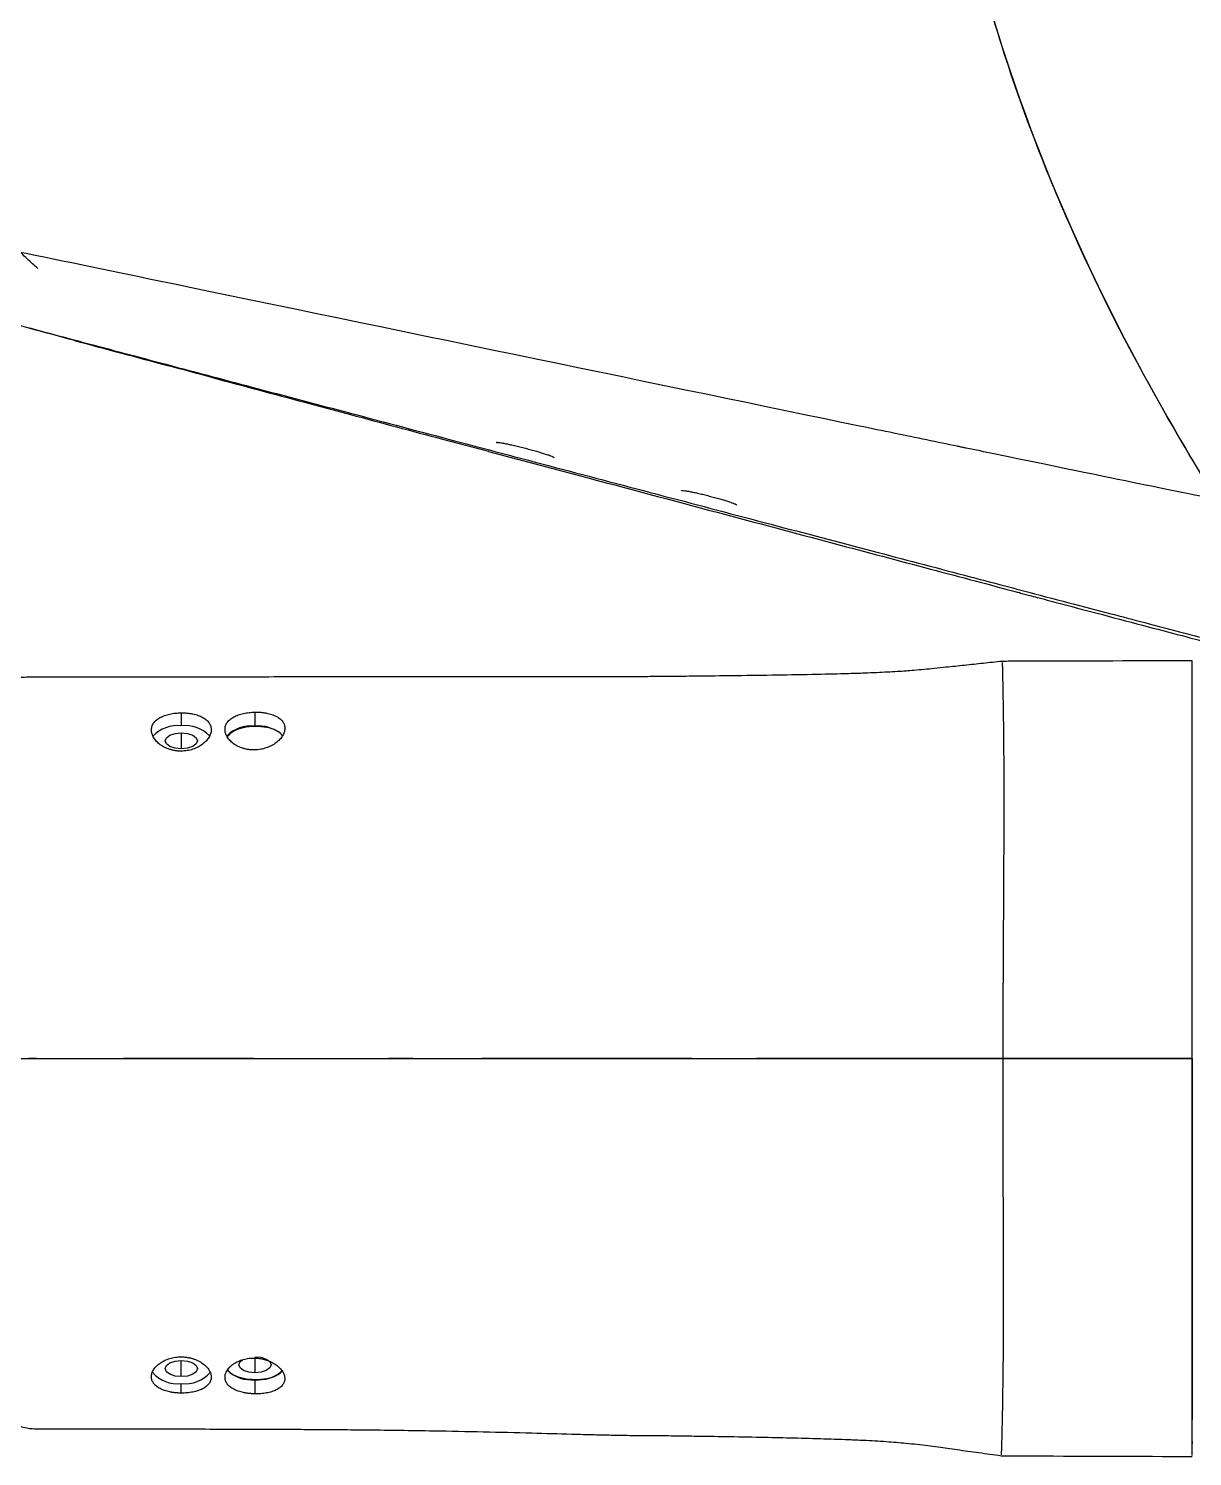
# Model space of a CAD drawing. Header units: millimetres. Extents: x 0 to 1189, y 0 to 841.
# Drawn here: x 732.7 to 796, y 205 to 282.6 of the extents above; entities that cross this region are included whole.
import ezdxf

# ---------------------------------------------------------------- set-up
doc = ezdxf.new("R2010")
doc.units = ezdxf.units.MM

msp = doc.modelspace()

# ---------------------------------------------------------------- linework, layer by layer
at = {"color": 7, "linetype": 'Continuous', "lineweight": 25}
for p, q in [((735.241, 265.666), (735.241, 265.678)), ((742.741, 263.65), (742.741, 263.66)), ((747.741, 262.319), (750.241, 261.65)), ((750.241, 261.641), (750.241, 261.65)), ((755.241, 260.313), (757.741, 259.645)), ((795.975, 246.603), (795.975, 247.603)), ((746.539, 244.181), (746.455, 244.274)), ((753.65, 226.637), (752.3, 226.637)), ((752.475, 226.637), (753.475, 226.637)), ((772.511, 226.637), (773.511, 226.637)), ((795.974, 226.637), (787.373, 226.637)), ((795.974, 226.637), (795.974, 225.637)), ((795.975, 226.637), (795.975, 225.637)), ((795.975, 225.637), (795.974, 225.637)), ((795.975, 205.834), (795.975, 205.727))]:
    msp.add_line(p, q, dxfattribs=at)
at = {"color": 8, "linetype": 'Continuous', "lineweight": 25}
for p, q in [((741.043, 245.431), (741.043, 244.725)), ((745.043, 245.47), (745.043, 244.713)), ((741.043, 244.35), (741.043, 243.475)), ((745.043, 210.365), (745.043, 209.564)), ((741.043, 209.354), (741.043, 210.229)), ((741.043, 208.46), (741.043, 208.979)), ((745.043, 209.189), (745.043, 208.42))]:
    msp.add_line(p, q, dxfattribs=at)
at = {"color": 7, "linetype": 'Continuous', "lineweight": 25, "flags": 128}
for points in [[(757.741, 259.637), (760.541, 258.89), (762.741, 258.303)], [(741.043, 243.475), (740.708, 243.509), (740.424, 243.604), (740.234, 243.745), (740.168, 243.913), (740.234, 244.08), (740.424, 244.222), (740.708, 244.317), (741.043, 244.35)], [(741.043, 244.35), (741.377, 244.317), (741.661, 244.222), (741.851, 244.08), (741.918, 243.913), (741.851, 243.745), (741.661, 243.604), (741.377, 243.509), (741.043, 243.475)], [(745.043, 210.439), (745.377, 210.405), (745.661, 210.311), (745.851, 210.169), (745.918, 210.001), (745.851, 209.834), (745.661, 209.692), (745.377, 209.597), (745.043, 209.564)], [(741.043, 209.354), (740.708, 209.387), (740.424, 209.482), (740.234, 209.624), (740.168, 209.791), (740.234, 209.958), (740.424, 210.1), (740.708, 210.195), (741.043, 210.229)], [(741.043, 210.229), (741.377, 210.195), (741.661, 210.1), (741.851, 209.958), (741.918, 209.791), (741.851, 209.624), (741.661, 209.482), (741.377, 209.387), (741.043, 209.354)], [(745.043, 209.564), (744.708, 209.597), (744.424, 209.692), (744.234, 209.834), (744.168, 210.001), (744.234, 210.169), (744.361, 210.276)]]:
    msp.add_lwpolyline(points, dxfattribs=at)
at = {"color": 7, "linetype": 'Continuous', "lineweight": 25}
for centre, radius, start, end in [((740.835, 242.893), 1.844, 83.53247, 136.61672), ((741.244, 242.858), 1.879, 44.89382, 96.15515), ((744.838, 242.862), 1.862, 83.69742, 135.82207), ((745.214, 242.68), 2.04, 51.69704, 94.81385), ((740.823, 210.746), 1.781, 220.48542, 277.0801), ((741.262, 210.749), 1.784, 262.9486, 319.38056), ((744.85, 211.103), 1.924, 226.88526, 275.75107), ((745.227, 211.149), 1.969, 264.62479, 311.22009)]:
    msp.add_arc(centre, radius, start, end, dxfattribs=at)
for points, knots in [([(797.257, 373.85), (794.671, 369.52), (789.018, 360.272), (784.881, 346.898), (783.798, 342.648), (783.464, 341.191), (782.859, 338.202), (781.496, 330.548), (780.406, 315.452), (781.496, 300.357), (782.859, 292.702), (783.464, 289.713), (783.798, 288.257), (784.881, 284.007), (789.018, 270.632), (794.671, 261.384), (797.257, 257.054)], [0, 0, 0, 0, 0.25, 0.3125, 0.3125, 0.34375, 0.34375, 0.375, 0.5, 0.625, 0.65625, 0.65625, 0.6875, 0.6875, 0.75, 1, 1, 1, 1]), ([(797.257, 373.85), (794.671, 369.52), (789.018, 360.272), (784.881, 346.898), (783.798, 342.648), (783.464, 341.191), (782.859, 338.202), (781.496, 330.548), (780.406, 315.452), (781.496, 300.357), (782.859, 292.702), (783.464, 289.713), (783.798, 288.257), (784.881, 284.007), (789.018, 270.632), (794.671, 261.384), (797.257, 257.054)], [0, 0, 0, 0, 0.25, 0.3125, 0.3125, 0.34375, 0.34375, 0.375, 0.5, 0.625, 0.65625, 0.65625, 0.6875, 0.6875, 0.75, 1, 1, 1, 1]), ([(797.257, 257.054), (795.293, 260.342), (790.673, 267.928), (785.692, 280.931), (784.003, 287.341), (783.016, 291.794), (782.592, 294.112), (782.237, 296.494)], [0, 0, 0, 0, 0.5, 0.75, 0.875, 0.875, 1, 1, 1, 1]), ([(797.257, 257.054), (797.179, 257.059), (797.061, 257.065), (789.298, 258.661), (784.715, 259.608), (783.915, 259.773), (783.604, 259.837), (783.554, 259.847), (783.534, 259.852), (783.529, 259.853), (783.525, 259.853), (783.519, 259.855), (783.48, 259.863), (783.376, 259.884), (782.745, 260.015), (781.011, 260.373), (769.416, 262.771), (749.863, 266.823), (734.277, 270.048), (730.572, 270.814), (728.247, 271.295), (727.16, 271.519), (722.082, 272.57), (719.157, 273.182), (715.98, 273.926), (715.122, 274.146), (713.727, 274.553), (713.189, 274.74), (712.56, 275.002), (712.379, 275.087), (712.067, 275.251), (711.935, 275.331), (711.712, 275.482), (711.619, 275.555), (711.471, 275.684), (711.415, 275.739), (711.38, 275.777)], [0, 0, 0, 0, 0.125, 0.1875, 0.195313, 0.199219, 0.199707, 0.199951, 0.199951, 0.200012, 0.200012, 0.200073, 0.200195, 0.201172, 0.203125, 0.21875, 0.25, 0.5, 0.5625, 0.59375, 0.59375, 0.625, 0.625, 0.75, 0.75, 0.8125, 0.8125, 0.875, 0.875, 0.90625, 0.90625, 0.9375, 0.9375, 0.96875, 0.96875, 1, 1, 1, 1]), ([(710.25, 274.645), (710.502, 274.246), (711.02, 273.424), (712.445, 272.449), (714.362, 271.605), (716.41, 270.908), (718.451, 270.28), (720.36, 269.725), (722.534, 269.115), (725.063, 268.422), (728.047, 267.617), (731.537, 266.683), (735.548, 265.613), (740.056, 264.414), (745.009, 263.1), (750.337, 261.689), (755.954, 260.203), (761.753, 258.671), (767.608, 257.125), (773.332, 255.616), (778.76, 254.185), (782.733, 253.138), (785.464, 252.419), (787.352, 251.922), (789.48, 251.364), (791.661, 250.792), (793.75, 250.245), (795.682, 249.74), (797.406, 249.291), (798.686, 248.959), (799.587, 248.728), (800.173, 248.58), (800.499, 248.501), (800.653, 248.466), (800.731, 248.45), (800.765, 248.446), (800.784, 248.444)], [0, 0, 0, 0, 0.016183, 0.03333, 0.055031, 0.082931, 0.101773, 0.122606, 0.145787, 0.173138, 0.205445, 0.243433, 0.287275, 0.33658, 0.390782, 0.449136, 0.5107, 0.574325, 0.638629, 0.701989, 0.761349, 0.815954, 0.831773, 0.850567, 0.877613, 0.901298, 0.921799, 0.945815, 0.964364, 0.978073, 0.987622, 0.993746, 0.997243, 0.998281, 0.999006, 1, 1, 1, 1]), ([(733.253, 269.584), (733.057, 269.755), (732.64, 270.119), (732.035, 270.719), (731.621, 271.139), (731.414, 271.349)], [0, 0, 0, 0, 0.309149, 0.654537, 1, 1, 1, 1]), ([(758.15, 260.121), (758.15, 260.123), (758.151, 260.126), (758.157, 260.129), (758.167, 260.132), (758.186, 260.133), (758.219, 260.133), (758.292, 260.127), (758.42, 260.108), (758.623, 260.071), (758.869, 260.02), (759.146, 259.958), (759.444, 259.887), (759.749, 259.809), (760.053, 259.728), (760.342, 259.647), (760.61, 259.568), (760.846, 259.494), (761.042, 259.427), (761.163, 259.381), (761.233, 259.35), (761.271, 259.331), (761.295, 259.314), (761.298, 259.307), (761.3, 259.303)], [0, 0, 0, 0, 0.015935, 0.031817, 0.047691, 0.063602, 0.095235, 0.126865, 0.189258, 0.251646, 0.31459, 0.377222, 0.439716, 0.502526, 0.564911, 0.626919, 0.688947, 0.751435, 0.813785, 0.875582, 0.906566, 0.937445, 0.968742, 1, 1, 1, 1]), ([(757.741, 259.637), (757.741, 259.638), (757.741, 259.64), (757.741, 259.644), (757.741, 259.645)], [0, 0, 0, 0, 0.501984, 1, 1, 1, 1]), ([(762.741, 258.31), (765.216, 257.65), (769.812, 256.424), (776.152, 254.736), (780.825, 253.493), (784.121, 252.618), (785.673, 252.206), (786.417, 252.008)], [0, 0, 0, 0, 0.3136505, 0.5823816, 0.8033827, 0.9057435, 1, 1, 1, 1]), ([(768.225, 257.504), (768.225, 257.506), (768.226, 257.509), (768.232, 257.513), (768.241, 257.515), (768.258, 257.517), (768.289, 257.517), (768.357, 257.512), (768.476, 257.497), (768.669, 257.463), (768.901, 257.415), (769.164, 257.357), (769.445, 257.29), (769.737, 257.216), (770.027, 257.139), (770.305, 257.061), (770.562, 256.984), (770.789, 256.912), (770.976, 256.848), (771.094, 256.802), (771.161, 256.772), (771.197, 256.752), (771.22, 256.736), (771.223, 256.729), (771.225, 256.725)], [0, 0, 0, 0, 0.015756, 0.031455, 0.04714, 0.062856, 0.093887, 0.124916, 0.186905, 0.249643, 0.312447, 0.374687, 0.436963, 0.499736, 0.562491, 0.624849, 0.687216, 0.750032, 0.812742, 0.874891, 0.906055, 0.9371, 0.968573, 1, 1, 1, 1]), ([(786.417, 252.008), (786.449, 252), (786.578, 251.965), (786.801, 251.906), (787.043, 251.842), (787.329, 251.766), (787.714, 251.664), (788.236, 251.526), (789.383, 251.222), (791.167, 250.749), (793.46, 250.143), (795.404, 249.631), (796.867, 249.247), (797.804, 249.002), (798.488, 248.825), (798.969, 248.701), (799.407, 248.588), (799.79, 248.491), (800.11, 248.411), (800.362, 248.349), (800.547, 248.306), (800.672, 248.28), (800.749, 248.266), (800.786, 248.264), (800.8, 248.263)], [0, 0, 0, 0, 0.0067208, 0.0268201, 0.0466245, 0.0572804, 0.0865279, 0.1269125, 0.1663347, 0.3259482, 0.4994, 0.6451751, 0.7315775, 0.8047886, 0.8405702, 0.8742876, 0.9049609, 0.9317614, 0.9540711, 0.9715478, 0.9841951, 0.9924372, 0.9972011, 1, 1, 1, 1]), ([(785.639, 248.226), (785.3, 248.19), (784.623, 248.118), (783.611, 248.011), (782.721, 247.917), (781.995, 247.841), (781.415, 247.783), (780.905, 247.738), (780.412, 247.7), (779.935, 247.669), (779.404, 247.639), (778.811, 247.61), (778.11, 247.582), (777.032, 247.547), (775.441, 247.51), (773.411, 247.474), (771.325, 247.446), (769.507, 247.425), (768.114, 247.411), (767.168, 247.402), (766.55, 247.397), (766.11, 247.396), (765.679, 247.395), (765.101, 247.393), (764.248, 247.392), (763, 247.39), (761.289, 247.388), (759.071, 247.386), (756.369, 247.384), (753.23, 247.382), (749.752, 247.38), (746.577, 247.379), (743.872, 247.378), (741.76, 247.377), (739.837, 247.377), (738.357, 247.376), (737.132, 247.375), (736.162, 247.375), (735.13, 247.374), (734.288, 247.373), (733.619, 247.371), (733.186, 247.369), (732.807, 247.367), (732.332, 247.355), (731.573, 247.331), (730.951, 247.31), (730.559, 247.297)], [0, 0, 0, 0, 0.018486, 0.036908, 0.05526, 0.06699, 0.076554, 0.087011, 0.094821, 0.103433, 0.113004, 0.123688, 0.135637, 0.151101, 0.182176, 0.221919, 0.261109, 0.295292, 0.320439, 0.336652, 0.346623, 0.354014, 0.360728, 0.370302, 0.385687, 0.407612, 0.439029, 0.480036, 0.529691, 0.587104, 0.651278, 0.718647, 0.759365, 0.797942, 0.833113, 0.863624, 0.878141, 0.899575, 0.916263, 0.934182, 0.945497, 0.952705, 0.958837, 0.966263, 0.978744, 1, 1, 1, 1]), ([(795.974, 248.257), (793.108, 248.251), (789.909, 248.244), (786.538, 248.233), (785.992, 248.231), (785.757, 248.229), (785.687, 248.228), (785.656, 248.227), (785.646, 248.227), (785.641, 248.226), (785.64, 248.226), (785.639, 248.226)], [0, 0, 0, 0, 0.832102, 0.928561, 0.978316, 0.990546, 0.996938, 0.998553, 0.999439, 0.999839, 1, 1, 1, 1]), ([(785.657, 248.173), (785.657, 248.173), (785.656, 248.175), (785.671, 247.608), (785.692, 246.593), (785.716, 245.138), (785.735, 243.299), (785.744, 241.102), (785.739, 238.593), (785.726, 235.834), (785.71, 232.882), (785.693, 229.797), (785.688, 227.687), (785.685, 226.637)], [0, 0, 0, 0, 0.062383, 0.154372, 0.247097, 0.340631, 0.434899, 0.529793, 0.62505, 0.720079, 0.814349, 0.907591, 1, 1, 1, 1]), ([(795.975, 226.637), (795.975, 227.751), (795.976, 229.991), (795.976, 233.255), (795.976, 236.361), (795.977, 239.241), (795.977, 241.827), (795.976, 244.049), (795.976, 245.86), (795.975, 247.202), (795.974, 248.085), (795.974, 248.199), (795.974, 248.256)], [0, 0, 0, 0, 0.098196, 0.197438, 0.297979, 0.399484, 0.5013, 0.602766, 0.703536, 0.803359, 0.902157, 1, 1, 1, 1]), ([(741.043, 243.351), (741.012, 243.351), (740.951, 243.351), (740.86, 243.356), (740.77, 243.366), (740.681, 243.379), (740.593, 243.396), (740.506, 243.417), (740.351, 243.462), (740.138, 243.547), (739.893, 243.697), (739.69, 243.874), (739.538, 244.072), (739.441, 244.279), (739.407, 244.488), (739.435, 244.688), (739.525, 244.873), (739.673, 245.038), (739.877, 245.177), (740.125, 245.289), (740.363, 245.356), (740.566, 245.395), (740.722, 245.415), (740.881, 245.428), (740.989, 245.43), (741.043, 245.431)], [0, 0, 0, 0, 0.017877, 0.0356124, 0.0532682, 0.0709069, 0.0885909, 0.1063819, 0.1243393, 0.1859328, 0.2475848, 0.3107491, 0.3734191, 0.4366852, 0.4994297, 0.5619329, 0.6244413, 0.6866704, 0.7493448, 0.8118758, 0.8746136, 0.9061258, 0.9373174, 0.968504, 1, 1, 1, 1]), ([(741.043, 245.431), (741.073, 245.431), (741.135, 245.431), (741.227, 245.427), (741.318, 245.421), (741.408, 245.413), (741.496, 245.401), (741.584, 245.387), (741.742, 245.357), (741.96, 245.298), (742.208, 245.189), (742.411, 245.052), (742.56, 244.89), (742.651, 244.706), (742.678, 244.507), (742.644, 244.298), (742.547, 244.091), (742.395, 243.891), (742.191, 243.712), (741.947, 243.56), (741.714, 243.463), (741.515, 243.407), (741.36, 243.375), (741.202, 243.355), (741.096, 243.352), (741.043, 243.351)], [0, 0, 0, 0, 0.0180149, 0.0359071, 0.053729, 0.0715338, 0.0893757, 0.1073086, 0.1253865, 0.1878314, 0.2506226, 0.3128379, 0.3754652, 0.4377271, 0.5004277, 0.5632777, 0.6262815, 0.6893056, 0.7520792, 0.8140868, 0.8755824, 0.9069395, 0.9379261, 0.9688443, 1, 1, 1, 1]), ([(745.043, 243.415), (745.011, 243.415), (744.949, 243.414), (744.857, 243.418), (744.765, 243.426), (744.675, 243.438), (744.586, 243.453), (744.498, 243.473), (744.339, 243.517), (744.121, 243.601), (743.875, 243.75), (743.675, 243.926), (743.528, 244.121), (743.437, 244.325), (743.408, 244.53), (743.438, 244.727), (743.532, 244.909), (743.681, 245.072), (743.885, 245.21), (744.132, 245.322), (744.369, 245.389), (744.569, 245.429), (744.724, 245.45), (744.882, 245.465), (744.989, 245.468), (745.043, 245.47)], [0, 0, 0, 0, 0.018197, 0.036241, 0.054197, 0.07213, 0.090105, 0.108188, 0.126441, 0.18956, 0.252931, 0.315611, 0.378184, 0.440749, 0.503059, 0.565165, 0.627111, 0.689113, 0.751196, 0.813342, 0.87552, 0.906797, 0.937765, 0.968732, 1, 1, 1, 1]), ([(745.043, 245.47), (745.074, 245.47), (745.136, 245.47), (745.229, 245.468), (745.32, 245.463), (745.411, 245.455), (745.5, 245.445), (745.589, 245.432), (745.748, 245.404), (745.967, 245.347), (746.215, 245.242), (746.418, 245.11), (746.564, 244.952), (746.653, 244.773), (746.677, 244.578), (746.642, 244.375), (746.545, 244.171), (746.393, 243.974), (746.191, 243.795), (745.947, 243.641), (745.713, 243.54), (745.514, 243.48), (745.36, 243.446), (745.202, 243.423), (745.096, 243.418), (745.043, 243.415)], [0, 0, 0, 0, 0.018201, 0.036264, 0.054245, 0.072203, 0.090196, 0.108283, 0.126521, 0.189614, 0.252847, 0.31512, 0.377526, 0.439805, 0.502393, 0.564501, 0.626896, 0.68918, 0.751523, 0.813726, 0.875592, 0.906971, 0.937956, 0.96886, 1, 1, 1, 1]), ([(745.043, 244.693), (744.829, 244.678), (744.403, 244.648), (743.949, 244.475), (743.676, 244.289), (743.584, 244.175), (743.54, 244.119)], [0, 0, 0, 0, 0.332253, 0.664489, 0.836964, 1, 1, 1, 1]), ([(746.288, 244.404), (746.261, 244.424), (746.104, 244.534), (745.685, 244.664), (745.257, 244.683), (745.043, 244.693)], [0, 0, 0, 0, 0.095252, 0.547621, 1, 1, 1, 1]), ([(730.025, 226.637), (730.263, 226.637), (730.697, 226.637), (731.296, 226.637), (731.779, 226.637), (732.167, 226.637), (732.484, 226.637), (732.72, 226.637), (732.921, 226.637), (733.029, 226.637), (733.101, 226.637)], [0, 0, 0, 0, 0.240852, 0.441234, 0.602283, 0.721389, 0.820266, 0.903114, 0.936228, 1, 1, 1, 1]), ([(730.025, 226.637), (730.232, 226.637), (730.612, 226.637), (731.133, 226.637), (731.599, 226.637), (732.009, 226.637), (732.356, 226.637), (732.621, 226.637), (732.803, 226.637), (732.962, 226.637), (733.049, 226.637), (733.101, 226.637)], [0, 0, 0, 0, 0.210179, 0.385213, 0.525135, 0.676126, 0.789877, 0.85838, 0.921797, 0.953734, 1, 1, 1, 1]), ([(733.17, 226.637), (733.114, 226.637), (733.051, 226.637), (732.947, 226.637), (732.893, 226.637), (732.835, 226.637), (732.795, 226.637), (732.774, 226.637), (732.755, 226.637)], [0, 0, 0, 0, 0.5, 0.5, 0.75, 0.875, 0.875, 1, 1, 1, 1]), ([(733.101, 226.637), (733.181, 226.637), (733.41, 226.637), (734.024, 226.637), (735.522, 226.637), (736.886, 226.637), (737.865, 226.637), (737.879, 226.637)], [0, 0, 0, 0, 0.050269, 0.143499, 0.38564, 0.990849, 1, 1, 1, 1]), ([(733.101, 226.637), (733.155, 226.637), (733.323, 226.637), (733.667, 226.637), (734.195, 226.637), (734.907, 226.637), (735.803, 226.637), (736.645, 226.637), (737.357, 226.637), (737.709, 226.637), (737.879, 226.637)], [0, 0, 0, 0, 0.033963, 0.105678, 0.216031, 0.365025, 0.55266, 0.778938, 0.893493, 1, 1, 1, 1]), ([(737.879, 226.637), (738.417, 226.637), (739.482, 226.637), (741.024, 226.637), (742.427, 226.637), (743.973, 226.637), (745.746, 226.637), (747.835, 226.638), (749.962, 226.638), (752.066, 226.638), (754.091, 226.638), (756.005, 226.637), (757.784, 226.637), (759.376, 226.637), (760.745, 226.637), (761.867, 226.636), (762.771, 226.636), (763.489, 226.637), (764.051, 226.637), (764.585, 226.637), (765.086, 226.637), (765.559, 226.638), (765.919, 226.639), (766.251, 226.64), (766.653, 226.64), (767.232, 226.639), (768.057, 226.637), (769.515, 226.637), (771.5, 226.637), (773.89, 226.637), (775.871, 226.637), (777.047, 226.637), (777.452, 226.637)], [0, 0, 0, 0, 0.04002, 0.07931, 0.114763, 0.144449, 0.194421, 0.246814, 0.300327, 0.353508, 0.40505, 0.4544, 0.501042, 0.544277, 0.580761, 0.610779, 0.634708, 0.653312, 0.667693, 0.67879, 0.694743, 0.705901, 0.714173, 0.721546, 0.730614, 0.74409, 0.764685, 0.79197, 0.852604, 0.912456, 0.969832, 1, 1, 1, 1]), ([(737.879, 226.637), (738.357, 226.637), (739.166, 226.637), (740.567, 226.637), (742.03, 226.637), (744.467, 226.637), (747.428, 226.637), (750.222, 226.637), (752.085, 226.637), (753.223, 226.637), (754.367, 226.637), (755.516, 226.637), (756.671, 226.637), (757.949, 226.637), (759.435, 226.637), (760.766, 226.637), (761.778, 226.637), (762.329, 226.637), (762.958, 226.637), (763.668, 226.637), (764.403, 226.637), (764.955, 226.637), (765.348, 226.637), (765.756, 226.637), (766.281, 226.637), (767.037, 226.637), (768.064, 226.637), (769.585, 226.637), (771.871, 226.637), (774.596, 226.637), (776.576, 226.637), (777.452, 226.637)], [0, 0, 0, 0, 0.035538, 0.06023, 0.104271, 0.14445, 0.241636, 0.324943, 0.353417, 0.382203, 0.41133, 0.440826, 0.47072, 0.501038, 0.541043, 0.588747, 0.607781, 0.622534, 0.633006, 0.658105, 0.678784, 0.69033, 0.700312, 0.708416, 0.720721, 0.739402, 0.764682, 0.797222, 0.852602, 0.934823, 1, 1, 1, 1]), ([(744.992, 226.637), (743.774, 226.637), (742.614, 226.637), (740.292, 226.637), (739.128, 226.637), (737.904, 226.637)], [0, 0, 0, 0, 0.5, 0.5, 1, 1, 1, 1]), ([(762.589, 226.637), (762.369, 226.637), (762.152, 226.637), (761.717, 226.637), (761.5, 226.637), (760.851, 226.637), (760.42, 226.637), (759.989, 226.637)], [0, 0, 0, 0, 0.25, 0.25, 0.5, 0.5, 1, 1, 1, 1]), ([(764.176, 226.637), (763.913, 226.637), (763.641, 226.637), (763.239, 226.637), (763.105, 226.637), (762.843, 226.637), (762.714, 226.637), (762.589, 226.637)], [0, 0, 0, 0, 0.5, 0.5, 0.75, 0.75, 1, 1, 1, 1]), ([(765.025, 226.637), (764.954, 226.637), (764.881, 226.637), (764.736, 226.637), (764.664, 226.637), (764.45, 226.637), (764.31, 226.637), (764.176, 226.637)], [0, 0, 0, 0, 0.25, 0.25, 0.5, 0.5, 1, 1, 1, 1]), ([(765.95, 226.637), (765.91, 226.637), (765.868, 226.637), (765.789, 226.637), (765.673, 226.637), (765.487, 226.637), (765.339, 226.637), (765.186, 226.637), (765.109, 226.637), (765.025, 226.637)], [0, 0, 0, 0, 0.125, 0.125, 0.25, 0.5, 0.75, 0.75, 1, 1, 1, 1]), ([(782.242, 226.637), (779.733, 226.637), (776.419, 226.637), (773.105, 226.637), (772.3, 226.637)], [0, 0, 0, 0, 0.757247, 1, 1, 1, 1]), ([(777.452, 226.637), (777.933, 226.638), (778.794, 226.64), (779.964, 226.641), (780.868, 226.637), (781.617, 226.635), (782.059, 226.639), (782.285, 226.641)], [0, 0, 0, 0, 0.298223, 0.534759, 0.726032, 0.859307, 1, 1, 1, 1]), ([(777.452, 226.637), (777.834, 226.637), (778.8, 226.637), (780.411, 226.637), (781.64, 226.637), (782.285, 226.637)], [0, 0, 0, 0, 0.237226, 0.599221, 1, 1, 1, 1]), ([(785.793, 226.637), (785.644, 226.637), (785.494, 226.637), (785.196, 226.637), (785.048, 226.637), (784.605, 226.637), (783.719, 226.637), (782.833, 226.637), (782.242, 226.637)], [0, 0, 0, 0, 0.125, 0.125, 0.25, 0.25, 0.5, 1, 1, 1, 1]), ([(782.285, 226.641), (782.82, 226.64), (783.954, 226.637), (785.087, 226.637), (785.686, 226.637)], [0, 0, 0, 0, 0.472274, 1, 1, 1, 1]), ([(782.285, 226.637), (782.406, 226.637), (783.54, 226.637), (784.673, 226.637), (785.686, 226.637)], [0, 0, 0, 0, 0.106847, 1, 1, 1, 1]), ([(785.686, 226.637), (785.685, 225.587), (785.684, 223.479), (785.693, 220.396), (785.704, 217.446), (785.711, 214.689), (785.711, 212.183), (785.698, 209.986), (785.674, 208.148), (785.646, 206.692), (785.62, 205.677), (785.602, 205.112), (785.602, 205.113), (785.602, 205.114)], [0, 0, 0, 0, 0.092541, 0.185889, 0.280257, 0.375391, 0.470773, 0.56582, 0.660261, 0.753975, 0.846878, 0.939037, 1, 1, 1, 1]), ([(785.685, 226.637), (785.703, 226.637), (785.782, 226.637), (785.999, 226.637), (786.444, 226.637), (787.209, 226.638), (788.354, 226.638), (789.878, 226.637), (791.719, 226.637), (793.787, 226.637), (795.231, 226.637), (795.975, 226.637)], [0, 0, 0, 0, 0.00499, 0.023191, 0.063304, 0.134676, 0.246327, 0.397088, 0.578938, 0.783078, 1, 1, 1, 1]), ([(785.686, 226.637), (785.759, 226.637), (786.045, 226.637), (786.682, 226.637), (787.736, 226.637), (789.206, 226.637), (791.092, 226.637), (793.395, 226.637), (795.069, 226.637), (795.975, 226.637)], [0, 0, 0, 0, 0.0214439, 0.0833588, 0.1857448, 0.3286019, 0.5119302, 0.7357295, 1, 1, 1, 1]), ([(795.973, 205.073), (795.973, 205.073), (795.973, 205.071), (795.974, 205.652), (795.974, 206.686), (795.975, 208.163), (795.976, 210.019), (795.976, 212.226), (795.976, 214.735), (795.976, 217.487), (795.976, 220.426), (795.975, 223.495), (795.975, 225.593), (795.975, 226.637)], [0, 0, 0, 0, 0.062627, 0.154748, 0.247714, 0.341576, 0.436182, 0.531305, 0.626585, 0.721433, 0.815349, 0.908118, 1, 1, 1, 1]), ([(795.976, 211.512), (795.976, 210.794), (795.976, 209.361), (795.975, 207.872), (795.975, 207.227), (795.975, 207.009)], [0, 0, 0, 0, 0.398585, 0.796384, 1, 1, 1, 1]), ([(741.043, 208.46), (741.012, 208.461), (740.951, 208.461), (740.86, 208.466), (740.77, 208.472), (740.681, 208.481), (740.594, 208.492), (740.507, 208.506), (740.35, 208.536), (740.134, 208.593), (739.887, 208.697), (739.683, 208.827), (739.533, 208.98), (739.439, 209.153), (739.407, 209.341), (739.436, 209.538), (739.528, 209.734), (739.677, 209.923), (739.88, 210.093), (740.126, 210.238), (740.364, 210.329), (740.566, 210.382), (740.722, 210.41), (740.881, 210.427), (740.989, 210.428), (741.043, 210.429)], [0, 0, 0, 0, 0.0179018, 0.0356643, 0.0533433, 0.0709957, 0.0886785, 0.1064487, 0.1243623, 0.1865498, 0.2485297, 0.3107597, 0.372511, 0.4345235, 0.4964392, 0.5590734, 0.6221952, 0.6848998, 0.748171, 0.8111305, 0.8741617, 0.9058337, 0.9371415, 0.9684178, 1, 1, 1, 1]), ([(741.043, 210.429), (741.073, 210.428), (741.135, 210.427), (741.227, 210.421), (741.318, 210.41), (741.408, 210.396), (741.496, 210.379), (741.584, 210.357), (741.741, 210.312), (741.958, 210.226), (742.204, 210.078), (742.407, 209.906), (742.556, 209.716), (742.649, 209.518), (742.678, 209.322), (742.646, 209.135), (742.552, 208.964), (742.402, 208.812), (742.197, 208.685), (741.951, 208.584), (741.714, 208.524), (741.514, 208.49), (741.36, 208.472), (741.202, 208.462), (741.096, 208.461), (741.043, 208.46)], [0, 0, 0, 0, 0.01808, 0.036038, 0.05393, 0.071814, 0.089747, 0.107787, 0.125988, 0.188738, 0.251969, 0.31481, 0.377914, 0.440799, 0.503612, 0.56572, 0.627533, 0.689662, 0.751494, 0.813712, 0.875667, 0.906927, 0.937882, 0.968814, 1, 1, 1, 1]), ([(745.043, 208.42), (745.012, 208.42), (744.951, 208.422), (744.86, 208.427), (744.77, 208.434), (744.682, 208.444), (744.594, 208.456), (744.507, 208.471), (744.351, 208.502), (744.135, 208.561), (743.888, 208.667), (743.684, 208.797), (743.534, 208.952), (743.44, 209.124), (743.407, 209.311), (743.436, 209.506), (743.528, 209.7), (743.676, 209.886), (743.878, 210.052), (744.125, 210.192), (744.362, 210.278), (744.564, 210.327), (744.721, 210.352), (744.881, 210.366), (744.988, 210.365), (745.043, 210.365)], [0, 0, 0, 0, 0.017907, 0.035675, 0.053358, 0.071013, 0.088698, 0.106467, 0.124377, 0.186486, 0.248554, 0.310629, 0.372587, 0.434527, 0.496559, 0.559218, 0.622117, 0.684942, 0.747912, 0.810836, 0.873637, 0.905417, 0.936846, 0.96826, 1, 1, 1, 1]), ([(745.043, 210.365), (745.073, 210.364), (745.135, 210.361), (745.227, 210.353), (745.318, 210.341), (745.408, 210.325), (745.497, 210.306), (745.584, 210.283), (745.74, 210.235), (745.955, 210.147), (746.2, 209.998), (746.402, 209.826), (746.552, 209.638), (746.646, 209.444), (746.678, 209.251), (746.649, 209.068), (746.557, 208.9), (746.409, 208.753), (746.206, 208.63), (745.959, 208.532), (745.721, 208.475), (745.519, 208.444), (745.363, 208.428), (745.204, 208.419), (745.096, 208.419), (745.043, 208.42)], [0, 0, 0, 0, 0.018108, 0.036088, 0.054002, 0.071908, 0.089869, 0.107941, 0.126184, 0.188475, 0.251069, 0.313626, 0.376167, 0.438641, 0.500918, 0.563033, 0.624981, 0.686988, 0.748962, 0.811723, 0.874409, 0.905981, 0.937234, 0.968473, 1, 1, 1, 1]), ([(743.527, 209.759), (743.573, 209.703), (743.665, 209.589), (743.943, 209.408), (744.4, 209.242), (744.828, 209.212), (745.043, 209.198)], [0, 0, 0, 0, 0.1680696, 0.3431924, 0.6716243, 1, 1, 1, 1]), ([(743.559, 209.724), (743.595, 209.68), (743.679, 209.579), (743.944, 209.408), (744.4, 209.242), (744.828, 209.212), (745.043, 209.198)], [0, 0, 0, 0, 0.136706, 0.318399, 0.659229, 1, 1, 1, 1]), ([(745.043, 209.198), (745.07, 209.197), (745.129, 209.197), (745.222, 209.199), (745.323, 209.204), (745.433, 209.213), (745.55, 209.227), (745.748, 209.258), (745.975, 209.316), (746.182, 209.401), (746.318, 209.476), (746.416, 209.547), (746.498, 209.622), (746.54, 209.676), (746.561, 209.703)], [0, 0, 0, 0, 0.042442, 0.089841, 0.142197, 0.19951, 0.261779, 0.329003, 0.521585, 0.657513, 0.746468, 0.83319, 0.917695, 1, 1, 1, 1]), ([(745.043, 209.198), (745.258, 209.205), (745.688, 209.221), (746.145, 209.371), (746.408, 209.529), (746.49, 209.625), (746.524, 209.665)], [0, 0, 0, 0, 0.342576, 0.685179, 0.869027, 1, 1, 1, 1]), ([(730.281, 207.509), (730.514, 207.401), (730.923, 207.212), (731.566, 206.928), (732.113, 206.703), (732.594, 206.56), (733.015, 206.519), (733.447, 206.52), (733.972, 206.515), (734.554, 206.514), (735.247, 206.513), (736.024, 206.513), (736.899, 206.512), (738.203, 206.512), (739.953, 206.512), (742.043, 206.51), (744.03, 206.506), (745.76, 206.5), (747.188, 206.493), (748.458, 206.486), (749.767, 206.476), (751.275, 206.463), (752.963, 206.442), (755.046, 206.41), (757.44, 206.362), (759.944, 206.3), (761.952, 206.243), (763.388, 206.204), (764.318, 206.182), (764.991, 206.169), (765.452, 206.163), (765.79, 206.161), (766.102, 206.161), (766.499, 206.159), (766.937, 206.154), (767.438, 206.148), (768.13, 206.139), (769.201, 206.123), (770.726, 206.1), (772.421, 206.07), (774.145, 206.033), (775.743, 205.992), (777.069, 205.948), (778.266, 205.896), (779.298, 205.837), (780.275, 205.759), (781.026, 205.68), (781.609, 205.608), (782.329, 205.51), (783.251, 205.382), (784.394, 205.224), (785.193, 205.114), (785.6, 205.058)], [0, 0, 0, 0, 0.013852, 0.024288, 0.037892, 0.045715, 0.05116, 0.060632, 0.068957, 0.079433, 0.092027, 0.106236, 0.121306, 0.139188, 0.176463, 0.215538, 0.25177, 0.283504, 0.308745, 0.32871, 0.351963, 0.379342, 0.410056, 0.443141, 0.492046, 0.539984, 0.579549, 0.601884, 0.618372, 0.63015, 0.638395, 0.643227, 0.648363, 0.655236, 0.664578, 0.671991, 0.682205, 0.70184, 0.729694, 0.764365, 0.793177, 0.822581, 0.850455, 0.864641, 0.887075, 0.906181, 0.91739, 0.92777, 0.937805, 0.956544, 0.977873, 1, 1, 1, 1]), ([(785.6, 205.058), (785.604, 205.057), (785.617, 205.056), (785.654, 205.055), (785.732, 205.054), (785.972, 205.052), (786.524, 205.049), (789.901, 205.036), (793.104, 205.026), (795.973, 205.018)], [0, 0, 0, 0, 0.000998, 0.003925, 0.010716, 0.023303, 0.073593, 0.170255, 1, 1, 1, 1])]:
    msp.add_open_spline(points, degree=3, knots=knots, dxfattribs=at)
for points in [[(732.742, 266.354), (733.551, 266.135), (734.386, 265.91), (735.242, 265.679)], [(735.241, 265.666), (736.908, 265.217), (738.575, 264.768), (740.241, 264.321)], [(740.242, 264.333), (741.063, 264.112), (741.897, 263.888), (742.742, 263.661)], [(742.741, 263.65), (744.408, 263.203), (746.075, 262.756), (747.741, 262.31)], [(747.741, 262.31), (747.742, 262.313), (747.742, 262.316), (747.742, 262.321)], [(750.241, 261.641), (751.908, 261.195), (753.575, 260.75), (755.241, 260.305)], [(759.989, 226.637), (759.118, 226.637), (758.262, 226.637), (757.376, 226.637)], [(768.793, 226.637), (767.845, 226.637), (766.898, 226.637), (765.95, 226.637)], [(787.373, 226.637), (786.848, 226.637), (786.322, 226.637), (785.793, 226.637)], [(795.976, 226.637), (795.976, 221.082), (795.976, 215.528), (795.976, 211.512)]]:
    msp.add_open_spline(points, degree=3, dxfattribs=at)

doc.saveas('drawing.dxf')
